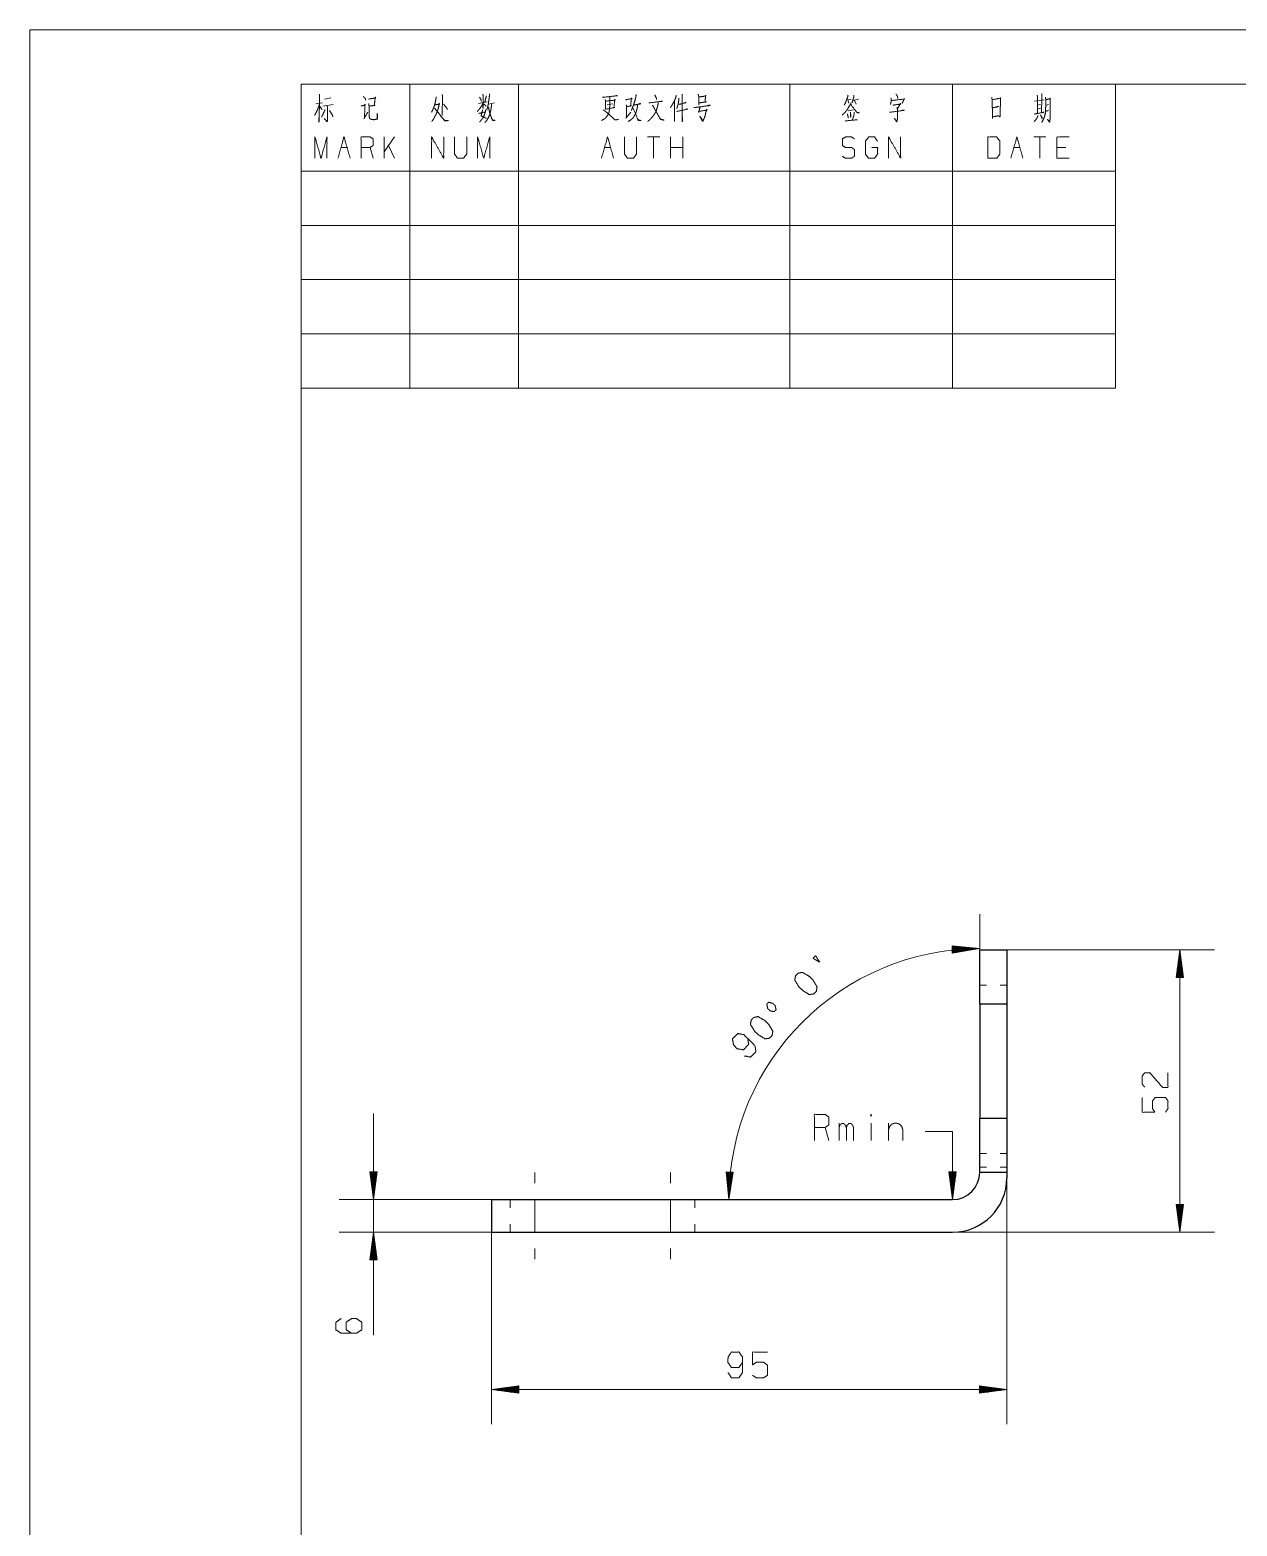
# Model space of a CAD drawing. Header units: millimetres. Extents: x 0 to 210, y 0 to 297.
# Drawn here: x 0 to 111.2, y 159.2 to 297 of the extents above; entities that cross this region are included whole.
import ezdxf

# ---------------------------------------------------------------- set-up
doc = ezdxf.new("R2010")
doc.units = ezdxf.units.MM
doc.layers.add('101', color=7, linetype='Continuous', true_color=0xffffff)

msp = doc.modelspace()

# ---------------------------------------------------------------- linework, layer by layer
at = {"layer": '101', "color": 133, "linetype": 'Continuous', "lineweight": 18}
for p, q in [((210, 297), (0, 297)), ((0, 297), (0, 0)), ((25, 292), (100, 292)), ((25, 292), (100, 292)), ((25, 292), (25, 5)), ((25, 292), (100, 292)), ((205, 292), (25, 292)), ((25, 292), (25, 264)), ((35, 292), (35, 264)), ((45, 292), (45, 264)), ((70, 292), (70, 264)), ((85, 292), (85, 264)), ((100, 292), (100, 264)), ((25, 284), (100, 284)), ((25, 279), (100, 279)), ((25, 274), (100, 274)), ((25, 269), (100, 269)), ((25, 264), (100, 264))]:
    msp.add_line(p, q, dxfattribs=at)
at = {"layer": '101', "color": 72, "linetype": 'Continuous', "lineweight": 18}
for p, q in [((26.34, 290.18), (26.96, 290.3)), ((26.7, 289.95), (26.92, 289.68)), ((26.99, 289.99), (27.95, 290.14)), ((27.13, 290.61), (27.71, 290.74)), ((41.34, 290.22), (42.13, 290.38)), ((42.25, 290.16), (42.79, 290.28)), ((53.17, 290.09), (53.7, 290.18)), ((54.91, 288.87), (55.37, 289.43)), ((75.25, 290.57), (75.67, 290.63)), ((75.35, 290.55), (75.45, 290.24)), ((75.83, 289.64), (75.37, 289.56)), ((75.82, 290.51), (76.35, 290.61)), ((75.98, 290.49), (76.11, 290.16)), ((92.56, 290.43), (93.43, 290.55)), ((92.84, 290.07), (93.11, 290.14)), ((92.86, 289.72), (93.09, 289.78)), ((93.6, 290.05), (93.85, 290.12)), ((33.59, 287.14), (32.63, 285.78)), ((32.63, 285.18), (32.63, 287.14)), ((58.02, 287.14), (56.9, 287.14)), ((57.46, 287.14), (57.46, 285.18)), ((59.02, 285.18), (59.02, 287.14)), ((60.14, 285.18), (60.14, 287.14)), ((93.6, 287.14), (92.49, 287.14)), ((93.05, 287.14), (93.05, 285.18)), ((28.66, 286.17), (29.22, 286.17)), ((31.62, 285.18), (31.34, 286.17)), ((33.59, 285.18), (33.04, 286.36)), ((52.94, 286.17), (53.49, 286.17)), ((60.14, 286.17), (59.02, 286.17)), ((90.65, 286.17), (91.2, 286.17)), ((95.45, 286.17), (94.61, 286.17)), ((73.61, 194.72), (73.28, 195.92)), ((74.54, 194.72), (74.54, 196.3)), ((77.49, 196.3), (77.49, 194.72)), ((79.1, 196.3), (79.1, 194.72))]:
    msp.add_line(p, q, dxfattribs=at)
at = {"layer": '101', "color": 22, "linetype": 'Continuous', "lineweight": 18}
for p, q in [((87.51, 207.27), (87.51, 215.56)), ((87.51, 212.38), (84.96, 212.65)), ((84.96, 212.65), (84.98, 211.98)), ((84.96, 212.64), (84.99, 212.64)), ((84.96, 212.64), (84.99, 212.64)), ((84.96, 212.59), (85.38, 212.6)), ((84.96, 212.54), (85.77, 212.56)), ((84.96, 212.49), (86.15, 212.52)), ((84.97, 212.44), (86.54, 212.48)), ((84.97, 212.39), (86.93, 212.44)), ((84.97, 212.34), (87.31, 212.4)), ((84.97, 212.29), (87.32, 212.35)), ((84.97, 212.24), (86.93, 212.29)), ((84.97, 212.19), (86.55, 212.23)), ((84.98, 211.98), (87.51, 212.38)), ((90.01, 212.27), (109.12, 212.27)), ((105.94, 212.27), (105.61, 209.73)), ((106.27, 209.73), (105.94, 212.27)), ((105.94, 212.27), (105.94, 186.27)), ((84.97, 212.13), (86.16, 212.17)), ((84.97, 212.08), (85.78, 212.11)), ((84.98, 212.03), (85.39, 212.04)), ((84.98, 211.98), (85.01, 211.98)), ((84.98, 211.98), (85.01, 211.98)), ((105.76, 209.73), (105.76, 210.92)), ((105.81, 209.73), (105.81, 211.31)), ((105.86, 209.73), (105.86, 211.69)), ((105.91, 209.73), (105.91, 212.08)), ((105.97, 209.73), (105.97, 212.08)), ((106.02, 209.73), (106.02, 211.69)), ((106.07, 209.73), (106.07, 211.31)), ((106.12, 209.73), (106.12, 210.92)), ((105.61, 209.73), (105.61, 209.77)), ((105.61, 209.73), (105.61, 209.77)), ((105.61, 209.73), (106.27, 209.73)), ((105.66, 209.73), (105.66, 210.15)), ((105.71, 209.73), (105.71, 210.54)), ((106.17, 209.73), (106.17, 210.54)), ((106.22, 209.73), (106.22, 210.15)), ((106.27, 209.73), (106.27, 209.77)), ((106.27, 209.73), (106.27, 209.77)), ((31.66, 197.21), (31.66, 176.79)), ((82.47, 195.54), (85.01, 195.54)), ((85.01, 195.54), (85.01, 189.27)), ((32, 191.81), (31.33, 191.81)), ((31.33, 191.81), (31.66, 189.27)), ((31.33, 191.81), (31.33, 191.78)), ((31.33, 191.81), (31.33, 191.78)), ((31.38, 191.81), (31.38, 191.4)), ((31.43, 191.81), (31.43, 191.01)), ((31.48, 191.81), (31.48, 190.62)), ((31.53, 191.81), (31.53, 190.24)), ((31.59, 191.81), (31.59, 189.85)), ((31.64, 191.81), (31.64, 189.47)), ((31.66, 189.27), (32, 191.81)), ((31.69, 191.81), (31.69, 189.47)), ((31.74, 191.81), (31.74, 189.85)), ((31.79, 191.81), (31.79, 190.24)), ((31.84, 191.81), (31.84, 190.62)), ((31.89, 191.81), (31.89, 191.01)), ((31.94, 191.81), (31.94, 191.4)), ((31.99, 191.81), (31.99, 191.78)), ((31.99, 191.81), (31.99, 191.78)), ((64.8, 191.8), (64.13, 191.82)), ((64.13, 191.82), (64.4, 189.27)), ((64.14, 191.82), (64.14, 191.79)), ((64.14, 191.82), (64.14, 191.79)), ((64.19, 191.82), (64.18, 191.4)), ((64.24, 191.82), (64.22, 191.02)), ((64.29, 191.82), (64.26, 190.63)), ((64.34, 191.82), (64.3, 190.24)), ((64.39, 191.81), (64.34, 189.85)), ((64.44, 191.81), (64.38, 189.47)), ((64.4, 189.27), (64.8, 191.8)), ((64.49, 191.81), (64.43, 189.47)), ((64.55, 191.81), (64.49, 189.85)), ((64.6, 191.81), (64.55, 190.23)), ((64.65, 191.81), (64.61, 190.62)), ((64.7, 191.81), (64.68, 191)), ((64.75, 191.8), (64.74, 191.39)), ((64.8, 191.8), (64.8, 191.77)), ((64.8, 191.8), (64.8, 191.77)), ((85.34, 191.81), (84.67, 191.81)), ((84.67, 191.81), (85.01, 189.27)), ((84.68, 191.81), (84.68, 191.78)), ((84.68, 191.81), (84.68, 191.78)), ((84.73, 191.81), (84.73, 191.4)), ((84.78, 191.81), (84.78, 191.01)), ((84.83, 191.81), (84.83, 190.62)), ((84.88, 191.81), (84.88, 190.24)), ((84.93, 191.81), (84.93, 189.85)), ((84.98, 191.81), (84.98, 189.47)), ((85.01, 189.27), (85.34, 191.81)), ((85.03, 191.81), (85.03, 189.47)), ((85.08, 191.81), (85.08, 189.85)), ((85.13, 191.81), (85.13, 190.24)), ((85.19, 191.81), (85.19, 190.62)), ((85.24, 191.81), (85.24, 191.01)), ((85.29, 191.81), (85.29, 191.4)), ((85.34, 191.81), (85.34, 191.78)), ((85.34, 191.81), (85.34, 191.78)), ((90.01, 191.27), (90.01, 168.59)), ((42.51, 189.27), (28.49, 189.27)), ((106.27, 188.81), (105.61, 188.81)), ((105.61, 188.81), (105.94, 186.27)), ((105.61, 188.81), (105.61, 188.78)), ((105.61, 188.81), (105.61, 188.78)), ((105.66, 188.81), (105.66, 188.4)), ((105.71, 188.81), (105.71, 188.01)), ((105.76, 188.81), (105.76, 187.62)), ((105.81, 188.81), (105.81, 187.24)), ((105.86, 188.81), (105.86, 186.85)), ((105.91, 188.81), (105.91, 186.47)), ((105.94, 186.27), (106.27, 188.81)), ((105.97, 188.81), (105.97, 186.47)), ((106.02, 188.81), (106.02, 186.85)), ((106.07, 188.81), (106.07, 187.24)), ((106.12, 188.81), (106.12, 187.62)), ((106.17, 188.81), (106.17, 188.01)), ((106.22, 188.81), (106.22, 188.4)), ((106.27, 188.81), (106.27, 188.78)), ((106.27, 188.81), (106.27, 188.78)), ((42.51, 186.27), (28.49, 186.27)), ((31.66, 186.27), (31.33, 183.73)), ((31.64, 183.73), (31.64, 186.08)), ((32, 183.73), (31.66, 186.27)), ((31.69, 183.73), (31.69, 186.08)), ((42.51, 186.27), (42.51, 168.59)), ((85.01, 186.27), (109.12, 186.27)), ((31.48, 183.73), (31.48, 184.92)), ((31.53, 183.73), (31.53, 185.31)), ((31.59, 183.73), (31.59, 185.69)), ((31.74, 183.73), (31.74, 185.69)), ((31.79, 183.73), (31.79, 185.31)), ((31.84, 183.73), (31.84, 184.92)), ((31.33, 183.73), (31.33, 183.77)), ((31.33, 183.73), (31.33, 183.77)), ((31.33, 183.73), (32, 183.73)), ((31.38, 183.73), (31.38, 184.15)), ((31.43, 183.73), (31.43, 184.54)), ((31.89, 183.73), (31.89, 184.54)), ((31.94, 183.73), (31.94, 184.15)), ((31.99, 183.73), (31.99, 183.77)), ((31.99, 183.73), (31.99, 183.77)), ((45.05, 172.1), (42.51, 171.77)), ((42.51, 171.77), (90.01, 171.77)), ((42.51, 171.77), (45.05, 171.43)), ((45.05, 171.79), (42.7, 171.79)), ((45.05, 171.74), (42.7, 171.74)), ((45.05, 171.84), (43.09, 171.84)), ((45.05, 171.69), (43.09, 171.69)), ((45.05, 171.89), (43.47, 171.89)), ((45.05, 171.64), (43.47, 171.64)), ((45.05, 171.94), (43.86, 171.94)), ((45.05, 171.59), (43.86, 171.59)), ((45.05, 171.99), (44.24, 171.99)), ((45.05, 171.54), (44.24, 171.54)), ((45.05, 172.04), (44.63, 172.04)), ((45.05, 171.49), (44.63, 171.49)), ((45.05, 172.1), (45.02, 172.1)), ((45.05, 172.1), (45.02, 172.1)), ((45.05, 171.43), (45.02, 171.43)), ((45.05, 171.43), (45.02, 171.43)), ((45.05, 171.43), (45.05, 172.1)), ((90.01, 171.77), (87.47, 172.1)), ((87.47, 172.1), (87.47, 171.43)), ((87.47, 172.1), (87.5, 172.1)), ((87.47, 172.1), (87.5, 172.1)), ((87.47, 172.04), (87.89, 172.04)), ((87.47, 171.99), (88.27, 171.99)), ((87.47, 171.94), (88.66, 171.94)), ((87.47, 171.89), (89.04, 171.89)), ((87.47, 171.84), (89.43, 171.84)), ((87.47, 171.79), (89.81, 171.79)), ((87.47, 171.43), (90.01, 171.77)), ((87.47, 171.74), (89.81, 171.74)), ((87.47, 171.69), (89.43, 171.69)), ((87.47, 171.64), (89.04, 171.64)), ((87.47, 171.59), (88.66, 171.59)), ((87.47, 171.54), (88.27, 171.54)), ((87.47, 171.49), (87.89, 171.49)), ((87.47, 171.43), (87.5, 171.43)), ((87.47, 171.43), (87.5, 171.43))]:
    msp.add_line(p, q, dxfattribs=at)
at = {"layer": '101', "color": 252, "linetype": 'Continuous', "lineweight": 25}
for p, q in [((87.51, 207.27), (87.51, 212.27)), ((87.51, 212.27), (90.01, 212.27)), ((90.01, 212.27), (90.01, 207.27)), ((87.51, 207.27), (87.51, 196.77)), ((90.01, 207.27), (87.51, 207.27)), ((90.01, 207.27), (90.01, 196.77)), ((87.51, 196.77), (90.01, 196.77)), ((87.51, 191.77), (87.51, 196.77)), ((90.01, 196.77), (90.01, 191.77)), ((90.01, 191.77), (87.51, 191.77)), ((90.01, 191.77), (90.01, 191.27)), ((42.51, 189.27), (42.51, 186.27)), ((42.51, 189.27), (85.01, 189.27)), ((42.51, 186.27), (85.01, 186.27))]:
    msp.add_line(p, q, dxfattribs=at)
at = {"layer": '101', "color": 53, "linetype": 'Continuous', "lineweight": 18}
for p, q in [((88.13, 209.02), (87.51, 209.02)), ((90.01, 209.02), (89.38, 209.02)), ((87.51, 193.52), (88.13, 193.52)), ((89.38, 193.52), (90.01, 193.52)), ((87.51, 192.27), (88.13, 192.27)), ((89.38, 192.27), (90.01, 192.27)), ((44.26, 189.27), (44.26, 188.52)), ((61.26, 188.52), (61.26, 189.27)), ((44.26, 187.02), (44.26, 186.27)), ((61.26, 186.27), (61.26, 187.02))]:
    msp.add_line(p, q, dxfattribs=at)
at = {"layer": '101', "color": 151, "linetype": 'Continuous', "lineweight": 18}
for p, q in [((46.51, 190.77), (46.51, 191.77)), ((59.01, 190.77), (59.01, 191.77)), ((46.51, 183.77), (46.51, 184.77)), ((59.01, 183.77), (59.01, 184.77))]:
    msp.add_line(p, q, dxfattribs=at)
at = {"layer": '101', "color": 22, "linetype": 'Continuous', "lineweight": 18}
msp.add_arc((87.51, 189.27), 23.11, 90, 180, dxfattribs=at)
at = {"layer": '101', "color": 252, "linetype": 'Continuous', "lineweight": 25}
for centre, radius in [((85.01, 191.77), 2.5), ((85.01, 191.27), 5)]:
    msp.add_arc(centre, radius, 270, 0, dxfattribs=at)
at = {"layer": '101', "color": 72, "linetype": 'Continuous', "lineweight": 18}
for points, knots in [([(26.67, 291.07), (26.66, 288.89), (26.63, 288.5), (26.61, 288.71), (26.64, 288.94)], [0, 0, 0.723303, 0.854546, 0.923601, 1, 1]), ([(30.7, 290.88), (30.87, 290.72), (30.92, 290.63), (30.92, 290.53), (30.9, 290.67)], [0, 0, 0.413146, 0.573572, 0.750721, 1, 1]), ([(31.19, 290.63), (31.87, 290.74), (31.82, 290.8), (31.73, 290.05), (31.82, 290.05), (31.25, 289.99)], [0, 0, 0.313958, 0.349012, 0.694882, 0.735357, 1, 1]), ([(37.43, 290.84), (37.42, 290.72), (37.34, 290.3), (37.26, 290.01), (37.18, 289.8), (37.09, 289.6), (37.01, 289.43)], [0, 0, 0.084498, 0.36853, 0.573114, 0.721457, 0.873368, 1, 1]), ([(37.97, 291.05), (38.02, 290.94), (38, 290.84), (37.99, 289.12), (37.97, 289.23), (38, 289.45)], [0, 0, 0.049543, 0.095606, 0.852767, 0.898838, 1, 1]), ([(41.43, 290.8), (41.56, 290.57), (41.59, 290.43)], [0, 0, 0.640221, 1, 1]), ([(41.73, 291.07), (41.76, 290.92), (41.76, 289.78), (41.73, 289.93), (41.76, 290.05)], [0, 0, 0.094654, 0.823636, 0.91829, 1, 1]), ([(42.03, 290.92), (42.03, 290.82), (41.91, 290.34)], [0, 0, 0.174301, 1, 1]), ([(42.33, 291.11), (42.33, 290.98), (42.32, 290.76), (42.27, 290.47), (42.23, 290.16), (42.17, 289.91), (42.1, 289.68), (42.08, 289.62)], [0, 0, 0.081852, 0.232243, 0.425429, 0.63211, 0.800313, 0.957953, 1, 1]), ([(53.44, 290.84), (53.42, 290.18), (53.41, 289.85), (53.39, 289.66), (53.38, 289.56), (53.36, 289.43), (53.32, 289.31), (53.27, 289.2), (53.14, 289.02), (53, 288.85), (52.79, 288.73), (52.69, 288.67), (52.65, 288.65)], [0, 0, 0.263783, 0.395771, 0.470171, 0.511786, 0.56157, 0.614019, 0.658777, 0.749614, 0.837596, 0.932985, 0.980677, 1, 1]), ([(52.76, 290.82), (52.82, 290.78), (52.85, 290.8), (54.11, 290.94), (54.07, 290.96), (53.92, 290.92)], [0, 0, 0.045522, 0.068286, 0.872626, 0.90344, 1, 1]), ([(55.85, 291.05), (55.82, 290.8), (55.73, 290.47), (55.62, 290.12), (55.53, 289.89), (55.47, 289.72), (55.41, 289.58)], [0, 0, 0.162457, 0.385014, 0.625897, 0.784413, 0.898493, 1, 1]), ([(57.56, 291.03), (57.66, 290.84), (57.71, 290.72), (57.74, 290.59)], [0, 0, 0.450481, 0.729637, 1, 1]), ([(59.55, 290.98), (59.48, 290.72), (59.38, 290.47), (59.26, 290.24), (59.14, 290.05), (59, 289.85)], [0, 0, 0.21836, 0.428744, 0.629221, 0.801494, 1, 1]), ([(60.08, 291.07), (60.12, 290.98), (60.09, 291.03), (60.11, 288.54), (60.09, 288.73), (60.11, 289.04)], [0, 0, 0.029975, 0.04619, 0.840789, 0.900562, 1, 1]), ([(61.57, 291.07), (61.63, 290.82), (61.63, 290.09), (61.63, 290.28), (62.33, 290.38), (62.21, 290.38), (62.24, 290.9), (62.26, 290.98), (62.29, 290.92), (62.19, 290.9), (61.63, 290.82)], [0, 0, 0.076614, 0.294117, 0.350048, 0.563214, 0.598361, 0.753971, 0.779215, 0.799829, 0.831205, 1, 1]), ([(75.37, 290.98), (75.35, 290.84), (75.23, 290.53), (75.13, 290.28), (75.01, 290.07)], [0, 0, 0.148006, 0.485257, 0.758321, 1, 1]), ([(75.91, 290.98), (75.92, 290.88), (75.75, 290.3)], [0, 0, 0.147218, 1, 1]), ([(79.78, 291.09), (79.89, 290.96), (79.93, 290.86), (79.96, 290.69)], [0, 0, 0.364604, 0.619196, 1, 1]), ([(88.61, 290.8), (88.64, 290.59), (88.66, 290.14), (88.67, 289.66), (88.67, 289.6), (88.67, 288.83), (88.67, 288.98), (89.24, 289.1), (89.36, 288.96), (89.39, 289.14), (89.39, 289.39), (89.4, 289.87), (89.42, 290.36), (89.42, 290.78), (89.43, 290.72), (88.66, 290.57)], [0, 0, 0.037589, 0.119519, 0.205166, 0.216331, 0.354043, 0.380097, 0.485125, 0.518622, 0.552532, 0.597196, 0.682843, 0.77221, 0.846648, 0.858119, 1, 1]), ([(92.8, 290.98), (92.83, 290.86), (92.83, 289.31)], [0, 0, 0.075954, 1, 1]), ([(93.21, 291.11), (93.24, 290.98), (93.19, 289.37)], [0, 0, 0.073211, 1, 1]), ([(93.55, 290.82), (93.59, 290.59), (93.59, 290.14), (93.57, 289.64), (93.55, 289.33), (93.47, 289), (93.38, 288.79), (93.22, 288.48)], [0, 0, 0.096217, 0.285187, 0.491418, 0.620825, 0.76157, 0.854869, 1, 1]), ([(26.67, 290.16), (26.6, 289.91), (26.48, 289.62), (26.35, 289.35), (26.23, 289.14)], [0, 0, 0.233514, 0.515368, 0.78555, 1, 1]), ([(27.18, 289.66), (27.17, 289.58), (26.86, 288.96)], [0, 0, 0.108202, 1, 1]), ([(27.37, 289.99), (27.42, 289.87), (27.42, 288.83), (27.4, 288.6), (27.39, 288.52), (27.11, 288.85), (27.39, 288.56)], [0, 0, 0.056947, 0.504404, 0.603051, 0.639405, 0.826366, 1, 1]), ([(27.61, 289.58), (27.87, 289.16), (27.92, 289), (27.81, 289.27)], [0, 0, 0.516563, 0.696901, 1, 1]), ([(30.53, 289.99), (30.92, 290.09), (30.86, 290.16), (30.83, 288.96), (30.77, 288.83), (31.12, 289.41)], [0, 0, 0.158008, 0.19221, 0.673433, 0.728446, 1, 1]), ([(31.22, 290.22), (31.25, 289.91), (31.25, 289.2), (31.27, 288.98), (31.3, 288.87), (31.34, 288.81), (31.41, 288.77), (31.53, 288.75), (31.66, 288.73), (32.03, 288.79), (32, 289.33), (32, 288.79)], [0, 0, 0.097093, 0.316208, 0.387239, 0.42073, 0.444406, 0.470581, 0.507596, 0.549105, 0.664641, 0.832445, 1, 1]), ([(37.28, 290.09), (37.75, 290.18), (37.71, 290.22), (37.68, 290.03), (37.62, 289.76), (37.56, 289.6), (37.48, 289.37), (37.4, 289.18), (37.28, 288.98), (37.2, 288.81), (37.02, 288.56)], [0, 0, 0.202443, 0.228131, 0.308408, 0.425631, 0.500403, 0.604281, 0.689483, 0.790714, 0.870506, 1, 1]), ([(37.28, 289.8), (38.22, 288.62), (38.56, 288.65), (38.54, 288.65), (38.24, 288.67), (38.08, 288.81)], [0, 0, 0.632183, 0.773704, 0.779845, 0.909108, 1, 1]), ([(38.1, 290.16), (38.13, 290.14), (38.4, 289.8), (38.47, 289.68)], [0, 0, 0.059448, 0.761031, 1, 1]), ([(41.75, 290.24), (41.62, 290.01), (41.48, 289.8), (41.35, 289.64), (41.22, 289.49)], [0, 0, 0.287221, 0.555142, 0.786181, 1, 1]), ([(41.34, 289.31), (41.97, 289.45), (41.98, 289.64), (41.98, 289.56), (41.91, 289.31), (41.81, 289.04), (41.7, 288.83), (41.59, 288.71), (41.48, 288.58), (41.41, 288.52)], [0, 0, 0.30447, 0.39258, 0.431622, 0.553714, 0.689469, 0.798362, 0.878841, 0.954752, 1, 1]), ([(41.72, 289.66), (41.56, 289.08), (41.66, 289.04), (41.78, 289), (41.89, 288.94), (42.04, 288.85)], [0, 0, 0.5291, 0.62629, 0.735524, 0.852093, 1, 1]), ([(41.76, 290.2), (41.94, 290.07), (42.03, 289.97)], [0, 0, 0.613122, 1, 1]), ([(42.54, 290.16), (42.49, 289.8), (42.45, 289.56), (42.41, 289.35), (42.35, 289.16), (42.23, 288.91), (42.13, 288.73), (42.01, 288.56), (41.92, 288.48)], [0, 0, 0.19438, 0.332636, 0.448614, 0.555649, 0.70616, 0.822692, 0.933847, 1, 1]), ([(42.22, 289.89), (42.25, 289.85), (42.39, 289.27), (42.49, 289), (42.6, 288.71), (42.63, 288.65), (42.85, 288.67), (42.63, 288.69), (42.55, 288.81)], [0, 0, 0.026721, 0.341749, 0.493483, 0.655465, 0.691641, 0.80784, 0.924039, 1, 1]), ([(52.82, 289.6), (52.89, 289.6), (53.17, 289.37), (53.41, 289.16), (53.63, 288.98), (53.9, 288.71), (54.23, 288.75), (53.92, 288.71), (53.82, 288.79)], [0, 0, 0.033467, 0.197839, 0.340788, 0.472468, 0.649452, 0.797921, 0.939753, 1, 1]), ([(53, 290.59), (53.04, 290.41), (53.04, 289.66), (53.03, 289.7), (53.89, 289.85), (53.8, 289.85), (53.89, 290.63), (53.92, 290.57), (53.87, 290.53), (53.04, 290.43)], [0, 0, 0.051663, 0.252803, 0.264656, 0.500971, 0.524672, 0.738301, 0.756829, 0.773117, 1, 1]), ([(54.88, 290.57), (55.47, 290.67), (55.41, 290.74), (55.34, 290.01), (55.41, 290.01), (54.97, 289.93), (54.94, 290.12), (54.97, 289.89), (54.96, 288.96)], [0, 0, 0.181366, 0.207406, 0.429567, 0.451891, 0.588199, 0.645735, 0.715777, 1, 1]), ([(55.98, 290.12), (55.98, 289.99), (55.92, 289.66), (55.86, 289.47), (55.81, 289.31), (55.73, 289.16), (55.65, 289.02), (55.54, 288.87), (55.31, 288.67), (55.13, 288.58)], [0, 0, 0.067236, 0.249298, 0.354996, 0.450079, 0.537949, 0.629663, 0.725721, 0.894899, 1, 1]), ([(55.54, 289.8), (55.59, 289.78), (56.04, 288.67), (56.32, 288.65), (56.06, 288.71), (55.98, 288.83)], [0, 0, 0.024909, 0.644018, 0.787117, 0.926016, 1, 1]), ([(55.62, 290.07), (56.27, 290.2), (56.2, 290.22), (56.08, 290.18)], [0, 0, 0.769962, 0.857327, 1, 1]), ([(57.88, 290.32), (57.88, 290.2), (57.81, 289.91), (57.74, 289.68), (57.65, 289.43), (57.52, 289.23), (57.5, 289.18), (57.42, 289.08), (57.31, 288.94), (57.18, 288.81), (57.06, 288.69), (56.93, 288.58)], [0, 0, 0.060656, 0.206644, 0.323463, 0.452143, 0.571976, 0.593424, 0.659716, 0.74639, 0.834816, 0.918178, 1, 1]), ([(57.02, 290.28), (58.29, 290.43), (58.21, 290.45), (58.12, 290.41)], [0, 0, 0.872478, 0.933903, 1, 1]), ([(57.34, 290.05), (57.4, 290.01), (58.1, 288.75), (58.43, 288.69), (58.12, 288.77), (58.02, 288.89)], [0, 0, 0.030854, 0.652647, 0.79375, 0.930716, 1, 1]), ([(59.38, 290.41), (59.39, 289.16), (59.39, 288.56), (59.38, 288.69), (59.39, 288.91)], [0, 0, 0.565717, 0.839123, 0.896086, 1, 1]), ([(59.57, 289.49), (60.61, 289.7), (60.53, 289.72), (60.4, 289.66)], [0, 0, 0.826976, 0.886334, 1, 1]), ([(59.8, 290.72), (59.76, 290.38), (59.7, 290.09), (59.64, 289.89), (59.6, 289.76)], [0, 0, 0.34211, 0.644851, 0.86512, 1, 1]), ([(59.8, 290.14), (60.47, 290.32), (60.4, 290.32), (60.28, 290.26)], [0, 0, 0.772509, 0.853435, 1, 1]), ([(61.18, 289.87), (61.37, 289.87), (61.75, 289.91), (62.68, 290.05), (62.58, 290.07), (62.43, 290.03)], [0, 0, 0.10704, 0.322386, 0.855626, 0.914427, 1, 1]), ([(61.73, 289.91), (61.63, 289.41), (61.6, 289.49), (62.38, 289.62), (62.33, 289.7), (62.33, 289.62), (62.24, 289.27), (62.19, 289.04), (62.11, 288.85), (62.05, 288.71), (62.01, 288.6), (61.98, 288.58), (61.72, 289.06), (62, 288.62)], [0, 0, 0.13637, 0.159981, 0.371157, 0.396349, 0.418604, 0.516111, 0.579311, 0.63312, 0.675133, 0.705357, 0.714996, 0.861275, 1, 1]), ([(75.64, 290.3), (75.63, 290.2), (75.39, 289.83), (75.38, 289.78), (75.26, 289.6), (75.06, 289.37), (74.85, 289.16)], [0, 0, 0.074337, 0.387309, 0.418539, 0.575027, 0.79286, 1, 1]), ([(75.58, 289.43), (75.64, 289.12), (75.61, 288.96), (75.61, 289.18)], [0, 0, 0.443891, 0.680119, 1, 1]), ([(75.61, 290.16), (76.2, 289.37), (76.43, 289.37), (76.2, 289.39), (76.08, 289.54)], [0, 0, 0.599324, 0.742451, 0.886135, 1, 1]), ([(75.95, 289.41), (75.95, 289.27), (75.77, 288.69)], [0, 0, 0.19307, 1, 1]), ([(79.2, 289.41), (80.57, 289.6), (80.49, 289.62), (80.28, 289.56)], [0, 0, 0.820202, 0.873508, 1, 1]), ([(79.34, 290.74), (79.34, 290.51), (79.33, 290.34), (79.3, 290.22), (79.27, 290.12)], [0, 0, 0.361949, 0.626223, 0.829034, 1, 1]), ([(79.34, 290.49), (80.57, 290.63), (80.56, 290.67), (80.37, 290.26)], [0, 0, 0.712481, 0.737756, 1, 1]), ([(79.49, 290.07), (80.25, 290.18), (80.21, 290.24), (79.92, 289.72)], [0, 0, 0.533866, 0.586729, 1, 1]), ([(79.87, 289.87), (79.9, 289.76), (79.93, 289.64), (79.94, 289.43), (79.94, 289), (79.93, 288.85), (79.9, 288.65), (79.86, 288.52), (79.64, 288.87), (79.87, 288.56)], [0, 0, 0.049623, 0.1085, 0.204239, 0.404798, 0.471991, 0.568442, 0.629223, 0.820578, 1, 1]), ([(88.67, 289.83), (89.24, 289.95), (89.18, 289.97), (89.05, 289.89)], [0, 0, 0.728512, 0.805958, 1, 1]), ([(92.52, 289.25), (93.43, 289.41), (93.38, 289.43), (93.33, 289.37)], [0, 0, 0.873246, 0.919206, 1, 1]), ([(93.57, 289.52), (93.6, 289.52), (93.84, 289.58)], [0, 0, 0.107799, 1, 1]), ([(93.59, 290.57), (94.03, 290.67), (93.98, 290.74), (93.98, 290.05), (94, 289.12), (93.98, 288.77), (93.97, 288.56), (93.95, 288.5), (93.74, 288.77), (93.94, 288.58)], [0, 0, 0.13308, 0.155522, 0.357051, 0.631901, 0.735808, 0.797028, 0.815849, 0.918301, 1, 1]), ([(75.12, 288.62), (76.23, 288.73), (76.16, 288.73), (75.99, 288.71)], [0, 0, 0.825897, 0.879998, 1, 1]), ([(75.31, 289.27), (75.38, 289), (75.38, 288.87), (75.37, 289.04)], [0, 0, 0.489807, 0.707975, 1, 1]), ([(92.86, 289.12), (92.84, 289.02), (92.73, 288.81), (92.62, 288.67), (92.52, 288.56)], [0, 0, 0.157085, 0.51447, 0.781154, 1, 1]), ([(93.09, 289.18), (93.25, 288.94), (93.25, 288.83), (93.19, 289.02)], [0, 0, 0.497679, 0.671694, 1, 1]), ([(26.26, 285.18), (26.26, 287.14), (26.82, 285.18), (27.37, 287.14), (27.37, 285.18)], [0, 0, 0.245192, 0.5, 0.754808, 1, 1]), ([(30.51, 285.18), (30.51, 287.14), (31.34, 287.14), (31.62, 286.96), (31.62, 286.36), (31.34, 286.17), (30.51, 286.17)], [0, 0, 0.400952, 0.571035, 0.639278, 0.761676, 0.829917, 1, 1]), ([(37.01, 285.18), (37.01, 287.14), (38.12, 285.18), (38.12, 287.14)], [0, 0, 0.317574, 0.682426, 1, 1]), ([(39.13, 287.14), (39.13, 285.57), (39.39, 285.18), (39.95, 285.18), (40.24, 285.57), (40.24, 287.14)], [0, 0, 0.337152, 0.438599, 0.557781, 0.662848, 1, 1]), ([(41.25, 285.18), (41.25, 287.14), (41.81, 285.18), (42.36, 287.14), (42.36, 285.18)], [0, 0, 0.245192, 0.5, 0.754808, 1, 1]), ([(54.78, 287.14), (54.78, 285.57), (55.05, 285.18), (55.6, 285.18), (55.89, 285.57), (55.89, 287.14)], [0, 0, 0.337152, 0.438599, 0.557781, 0.662848, 1, 1]), ([(74.85, 285.36), (75.13, 285.18), (75.7, 285.18), (75.98, 285.39), (75.98, 285.97), (75.7, 286.17), (75.15, 286.17), (74.85, 286.36), (74.85, 286.96), (75.15, 287.14), (75.7, 287.14), (75.98, 286.96)], [0, 0, 0.068035, 0.184054, 0.254521, 0.372333, 0.442799, 0.555843, 0.626367, 0.748393, 0.81892, 0.931964, 1, 1]), ([(77.55, 286.17), (78.1, 286.17), (78.1, 285.57), (77.82, 285.18), (77.25, 285.18), (76.97, 285.57), (76.97, 286.75), (77.27, 287.14), (77.81, 287.14), (78.09, 286.75)], [0, 0, 0.103295, 0.214797, 0.304261, 0.410274, 0.499739, 0.718892, 0.809956, 0.910533, 1, 1]), ([(79.11, 285.18), (79.11, 287.14), (80.22, 285.18), (80.22, 287.14)], [0, 0, 0.317574, 0.682426, 1, 1]), ([(88.25, 285.18), (89.07, 285.18), (89.36, 285.57), (89.36, 286.75), (89.07, 287.14), (88.25, 287.14), (88.25, 285.18)], [0, 0, 0.142133, 0.227159, 0.431787, 0.516817, 0.65895, 1, 1]), ([(90.37, 285.18), (90.93, 287.14), (91.48, 285.18)], [0, 0, 0.5, 1, 1]), ([(95.73, 285.18), (94.61, 285.18), (94.61, 287.14), (95.73, 287.14)], [0, 0, 0.265389, 0.734611, 1, 1]), ([(72.77, 211.13), (72.15, 211.5), (72.38, 211.73), (72.77, 211.13)], [0, 0, 0.406597, 0.595727, 1, 1]), ([(72.45, 208.45), (72.52, 208.86), (72.15, 209.48), (71.81, 209.82), (71.17, 210.2), (70.78, 210.12), (70.54, 209.89), (70.46, 209.49), (70.85, 208.85), (71.2, 208.53), (71.8, 208.15), (72.22, 208.21), (72.45, 208.45)], [0, 0, 0.067525, 0.18397, 0.260583, 0.380942, 0.44614, 0.500305, 0.565504, 0.685862, 0.762529, 0.878309, 0.945835, 1, 1]), ([(68.58, 206.58), (68.74, 206.75), (68.66, 207.13), (68.43, 207.36), (68.05, 207.44), (67.89, 207.27), (67.96, 206.88), (68.19, 206.65), (68.58, 206.58)], [0, 0, 0.085679, 0.230391, 0.351581, 0.496294, 0.581973, 0.730392, 0.851582, 1, 1]), ([(68.38, 204.37), (68.44, 204.78), (68.07, 205.4), (67.73, 205.74), (67.09, 206.12), (66.7, 206.05), (66.46, 205.81), (66.38, 205.41), (66.77, 204.77), (67.12, 204.45), (67.72, 204.07), (68.14, 204.13), (68.38, 204.37)], [0, 0, 0.067525, 0.18397, 0.260583, 0.380942, 0.44614, 0.500305, 0.565504, 0.685865, 0.76253, 0.87831, 0.945835, 1, 1]), ([(65.84, 202.5), (66.4, 202.39), (66.89, 202.88), (66.79, 203.45), (65.78, 204.46), (65.21, 204.56), (64.72, 204.07), (64.83, 203.51), (65.16, 203.16), (65.73, 203.07), (66.22, 203.55), (66.12, 204.13)], [0, 0, 0.076856, 0.169524, 0.24773, 0.439297, 0.517501, 0.610168, 0.687026, 0.750925, 0.829129, 0.921796, 1, 1]), ([(102.7, 199.61), (102.47, 199.93), (102.47, 200.62), (102.7, 200.95), (103.17, 200.95), (104.37, 199.59), (104.85, 199.61), (104.85, 200.95)], [0, 0, 0.069694, 0.192979, 0.265274, 0.350227, 0.67474, 0.759752, 1, 1]), ([(104.62, 197.31), (104.85, 197.65), (104.85, 198.34), (104.62, 198.68), (103.67, 198.68), (103.42, 198.34), (103.42, 197.65), (103.65, 197.31), (102.47, 197.31), (102.47, 198.68)], [0, 0, 0.062227, 0.168345, 0.230572, 0.376816, 0.441264, 0.547383, 0.609609, 0.79049, 1, 1]), ([(72.27, 194.72), (72.27, 197.1), (73.28, 197.1), (73.61, 196.87), (73.61, 196.15), (73.28, 195.92), (72.27, 195.92)], [0, 0, 0.400952, 0.571036, 0.639278, 0.761674, 0.829917, 1, 1]), ([(77.49, 196.95), (77.53, 197.05), (77.49, 197.12), (77.46, 197.05), (77.49, 196.95)], [0, 0, 0.280639, 0.499995, 0.719357, 1, 1]), ([(74.54, 195.82), (74.6, 196.1), (74.77, 196.27), (74.97, 196.27), (75.15, 196.1), (75.22, 195.82), (75.22, 194.72)], [0, 0, 0.118879, 0.224455, 0.306983, 0.412559, 0.533084, 1, 1]), ([(75.22, 195.82), (75.27, 196.1), (75.45, 196.27), (75.66, 196.27), (75.82, 196.1), (75.89, 195.82), (75.89, 194.72)], [0, 0, 0.118605, 0.223938, 0.31376, 0.413912, 0.53416, 1, 1]), ([(79.1, 195.7), (79.2, 196), (79.4, 196.22), (79.65, 196.3), (79.88, 196.3), (80.12, 196.22), (80.32, 196), (80.42, 195.7), (80.42, 194.72)], [0, 0, 0.107755, 0.208454, 0.296012, 0.373823, 0.461381, 0.562079, 0.669835, 1, 1]), ([(29.62, 176.96), (29.14, 177.28), (29.14, 177.97), (29.62, 178.31), (30.09, 178.31), (30.57, 177.97), (30.57, 177.28), (30.09, 176.96), (28.67, 176.96), (28.19, 177.28), (28.19, 177.97), (28.67, 178.31)], [0, 0, 0.076964, 0.169762, 0.248073, 0.312018, 0.39033, 0.483127, 0.560092, 0.751927, 0.828891, 0.921688, 1, 1]), ([(64.32, 173.33), (64.63, 172.86), (65.32, 172.86), (65.66, 173.33), (65.66, 174.76), (65.32, 175.23), (64.63, 175.23), (64.32, 174.76), (64.3, 174.28), (64.63, 173.81), (65.32, 173.81), (65.66, 174.28)], [0, 0, 0.076857, 0.169525, 0.247729, 0.439295, 0.5175, 0.610168, 0.687025, 0.750924, 0.829128, 0.921796, 1, 1]), ([(66.58, 173.08), (66.91, 172.86), (67.6, 172.86), (67.94, 173.08), (67.94, 174.03), (67.6, 174.28), (66.91, 174.28), (66.58, 174.06), (66.58, 175.23), (67.94, 175.23)], [0, 0, 0.062229, 0.168344, 0.230573, 0.376815, 0.441266, 0.547381, 0.609609, 0.79049, 1, 1])]:
    msp.add_open_spline(points, degree=1, knots=knots, dxfattribs=at)
for points in [[(28.38, 285.18), (28.94, 287.14), (29.5, 285.18)], [(52.66, 285.18), (53.22, 287.14), (53.77, 285.18)]]:
    msp.add_open_spline(points, degree=1, dxfattribs=at)
at = {"layer": '101', "color": 151, "linetype": 'Continuous', "lineweight": 18}
for points in [[(46.51, 186.27), (46.51, 189.27)], [(59.01, 186.27), (59.01, 189.27)]]:
    msp.add_open_spline(points, degree=1, dxfattribs=at)

doc.saveas('drawing.dxf')
